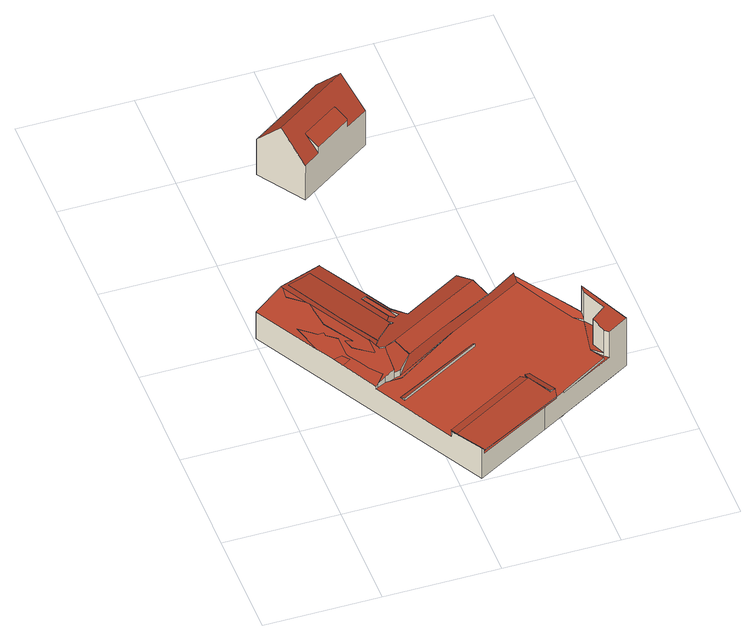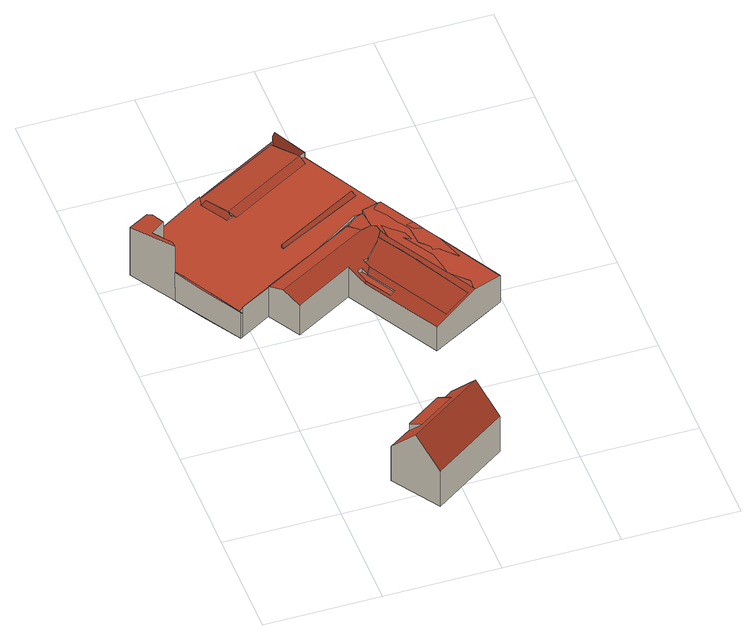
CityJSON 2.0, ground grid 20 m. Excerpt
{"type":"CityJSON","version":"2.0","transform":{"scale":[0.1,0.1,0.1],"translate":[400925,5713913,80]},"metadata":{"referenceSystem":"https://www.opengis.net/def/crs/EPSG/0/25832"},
"CityObjects":{
"building1":{"type":"Building","attributes":{"name":"05913000719220256 a004","LoD1_datenquelleDachhoehe":"1000","LoD1_bezugspunktDach":"2200","GebaeudeHoehe":11.8,"LoD1_AnlassartAlkis":300200,"LoD1_datenquelleBodenhoehe":"1000","LoD1_datenquelleLage":"1000","LoD2_datenquelleBodenhoehe":"1000","LoD2_datenquelleDachhoehe":"1000","LoD2_datenquelleLage":"1000","LoD2_FFDatum":"2020-02-06","LoD3_datenquelleBodenhoehe":"1000","LoD3_datenquelleDachhoehe":"1000","LoD3_datenquelleLage":"1000","LoD3_FFDatum":"2019-10-16","LoD3_FirstGenerationBy":"Hochschule Niederrhein, iPattern Institut, 2019","measuredHeight":11.8,"roofType":"5000","storeysAboveGround":0},"address":[{"locality":"Dortmund","thoroughfareName":"Kurler Straße","thoroughfareNumber":"256, a"}],"geometry":[{"type":"MultiSurface","lod":"2","boundaries":[[[0,1,2,3,4,5,6,7,8,9,10,11,12,13,14,15,16,17,18,19,20,21,22,23,24,25],[26,27,28,29]],[[30,31,32,33,34,35,36,37,38,39,40,41,42,43,44,45,46,47,48,49,50,51,52,53,54,55,56,57,58,59,60,61,62,63,64]],[[65,66,67,68,69,70,71]],[[72,73,74,75,76,77,78,79,80,81,82,83,84,85]],[[86,87,88,89,90,91,92,12,93]],[[94,95,96,97,75,98,99,100,85,84,101,47,102,103,104,105,106,107,108,109]],[[61,58,57,110,48,111,112,113,81,114,115,78,77,76,75,116,117,118,94,119,120,121,122,123,62]],[[124,125,126,127,128,105,104]],[[87,86,8,7]],[[129,127,126,125,124,130,131,25,24,132,133]],[[26,134,135,136]],[[110,57,56,137,54,53,138,51,50]],[[139,140,141,142,143,131]],[[144,145,146,147,148,149,40,39,38,37,36,35,150,33,32,31,151,64,152,153,154]],[[155,23,22,21,156,157,158,159,160,161,162,132]],[[163,164,165,166,90,167,88]],[[103,44,168,169,130,170,171]],[[172,173,174,175,176,177]],[[178,179,180,181,182]],[[183,184,185,87,186]],[[187,188,19,189,190]],[[191,86,192,12,11]],[[193,59,58,61]],[[146,145,144,154,147]],[[194,195,196,197,198,199,200,201,202,203,204,205,206,207,208,209,210,211,212,213,214,215,216,217,218,219,220,221,222,223,224,225,226]],[[143,142,141,1,0,25]],[[189,19,18]],[[190,189,18,17]],[[166,165,15,14]],[[92,91,14,13]],[[12,92,13]],[[141,140,2,1]],[[224,216,183,186,5,4,148,147,154,153,152,64,63]],[[110,50,49]],[[48,110,49]],[[47,101,48]],[[168,44,43]],[[140,139,43,42]],[[3,2,42,41]],[[149,41,40]],[[150,35,34]],[[33,150,34]],[[181,180,65,71]],[[157,156,71,70]],[[209,208,70,69]],[[188,187,68,67]],[[179,178,67,66]],[[180,179,66,65]],[[90,166,91]],[[119,94,109]],[[199,226,123,122,121,120,119,109,108,107]],[[200,199,107,106]],[[103,171,104]],[[46,45,103,102]],[[47,46,102]],[[72,85,100]],[[73,72,100,99]],[[74,73,99,98]],[[74,98,75]],[[116,75,97]],[[174,173,97,96]],[[175,174,96,95]],[[176,175,95,94]],[[226,224,63,62,123]],[[177,176,94,118]],[[172,177,118,117]],[[173,172,117,116]],[[79,78,115]],[[80,79,115,114]],[[80,114,81]],[[82,81,113]],[[83,82,113,112]],[[84,83,112,111]],[[101,84,111,48]],[[171,170,124,104]],[[202,200,106,105,128]],[[127,129,128]],[[6,87,7]],[[9,8,86]],[[203,202,129,133]],[[132,162,133]],[[131,143,25]],[[170,130,124]],[[30,64,151]],[[30,151,31]],[[27,26,136]],[[28,27,136,135]],[[29,28,135,134]],[[29,134,26]],[[52,51,138]],[[52,138,53]],[[55,54,137]],[[56,55,137]],[[4,3,149,148]],[[132,24,155]],[[204,203,162,161]],[[208,204,161,160,159,158,157]],[[21,20,156]],[[24,23,155]],[[89,88,167]],[[90,89,167]],[[214,209,69,68,187,190,17,16,15,165,164]],[[131,130,169]],[[139,131,169,168]],[[45,44,103]],[[19,188,178,182]],[[20,19,182,181]],[[6,5,186,87]],[[88,87,185]],[[163,88,185,184]],[[216,214,164,163,184,183]],[[10,191,11]],[[93,12,192]],[[86,93,192]],[[10,9,86,191]],[[60,193,61]],[[60,59,193]]],"semantics":{"surfaces":[{"type":"RoofSurface"},{"type":"GroundSurface"},{"type":"WallSurface"}],"values":[0,0,0,0,0,0,0,0,0,0,0,0,0,0,0,0,0,0,0,0,0,0,0,0,1,2,2,2,2,2,2,2,2,2,2,2,2,2,2,2,2,2,2,2,2,2,2,2,2,2,2,2,2,2,2,2,2,2,2,2,2,2,2,2,2,2,2,2,2,2,2,2,2,2,2,2,2,2,2,2,2,2,2,2,2,2,2,2,2,2,2,2,2,2,2,2,2,2,2,2,2,2,2,2,2,2,2,2,2,2,2,2,2,2,2,2,2]}}]},
"building2":{"type":"Building","attributes":{"description":"FF_26","name":"05913000705900141 001","LoD1_datenquelleDachhoehe":"1000","LoD1_bezugspunktDach":"2200","LoD1_AnlassartAlkis":300500,"LoD3_FirstGenerationBy":"Hochschule Niederrhein, iPattern Institut, 2019","LoD2_datenquelleBodenhoehe":"1000","LoD2_datenquelleDachhoehe":"1000","LoD2_datenquelleLage":"1000","LoD3_FFDatum":"2019-10-16","LoD1_FFDatumAlkis":"2021-07-21","LoD1_Fortfuehrungsfall":"Fortführung Grundriss","LoD3_datenquelleLage":"1000","LoD3_datenquelleBodenhoehe":"1000","LoD3_datenquelleDachhoehe":"1000","LoD2_FFDatum":"2020-02-06","LoD1_datenquelleBodenhoehe":"1000","LoD1_datenquelleLage":"1000","GebaeudeHoehe":12.9,"measuredHeight":12.9},"address":[{"locality":"Dortmund","thoroughfareName":"Bönninghauser Straße","thoroughfareNumber":"141"}],"geometry":[{"type":"MultiSurface","lod":"2","boundaries":[[[227,228,229,230]],[[227,231,232,233,234,235,236,237,228]],[[238,239,234,233,240,241]],[[242,243,244,245,246,247,248,249,250]],[[249,247,231,227,230]],[[250,249,230,229]],[[243,250,229,228,237]],[[247,243,237,236,238,241,240,232,231]],[[233,232,240]],[[235,234,239]],[[236,235,239,238]]],"semantics":{"surfaces":[{"type":"RoofSurface"},{"type":"GroundSurface"},{"type":"WallSurface"}],"values":[0,0,0,1,2,2,2,2,2,2,2]}}]}
},
"vertices":[
[186,220,59],[176,213,59],[147,212,59],[132,204,59],[128,202,59],[206,61,59],[214,59,59],[210,75,59],[353,155,59],[363,143,59],[361,154,59],[369,157,59],[397,111,59],[394,97,59],[394,95,59],[393,92,59],[406,99,59],[406,100,59],[492,152,59],[478,176,59],[489,241,59],[475,256,59],[464,275,59],[448,305,59],[419,360,59],[286,286,59],[158,171,59],[306,248,59],[308,243,59],[163,162,59],[51,363,68],[78,338,71],[87,338,72],[88,331,72],[105,316,74],[106,283,70],[107,278,70],[114,267,70],[120,258,70],[129,240,70],[146,219,71],[132,204,67],[147,212,71],[164,220,75],[165,251,78],[166,266,80],[157,268,79],[155,275,79],[154,277,79],[148,293,79],[149,263,76],[136,274,75],[117,290,73],[112,307,74],[124,301,76],[92,353,75],[87,386,78],[85,402,79],[83,404,79],[77,410,78],[56,430,76],[58,449,79],[56,453,79],[4,424,66],[67,311,66],[510,204,118],[485,185,117],[494,159,112],[502,154,111],[537,174,112],[489,253,126],[489,241,124],[190,322,68],[191,324,67],[199,324,66],[193,337,66],[113,479,66],[95,469,70],[68,455,76],[117,364,76],[119,360,76],[125,349,77],[136,330,76],[147,312,76],[161,288,76],[165,294,75],[363,143,64],[214,59,63],[244,19,58],[246,15,57],[284,36,57],[394,95,57],[394,97,57],[387,106,59],[207,361,61],[215,343,68],[206,338,68],[200,349,64],[199,324,71],[191,324,70],[190,322,70],[154,277,78],[157,268,81],[166,266,83],[184,272,85],[345,362,85],[328,392,73],[227,334,73],[215,356,64],[210,365,61],[148,293,78],[161,288,77],[147,312,77],[136,330,77],[119,360,77],[117,364,77],[200,349,63],[172,400,63],[181,405,61],[210,365,60],[162,449,60],[152,467,60],[135,496,60],[135,497,60],[199,246,74],[267,284,74],[274,288,74],[283,293,74],[361,335,73],[361,335,72],[197,244,72],[176,223,55],[418,361,60],[415,367,74],[163,162,64],[308,243,64],[306,248,61],[92,353,76],[117,290,74],[164,220,55],[147,212,54],[176,213,55],[186,220,55],[286,286,58],[98,281,69],[108,269,69],[101,266,68],[94,263,66],[128,202,65],[132,204,66],[105,316,73],[51,363,69],[68,310,66],[84,282,66],[84,281,66],[419,360,60],[489,241,63],[489,253,69],[489,254,69],[477,274,68],[460,302,67],[419,369,64],[415,367,60],[242,8,57],[368,78,56],[393,92,56],[394,95,56],[246,15,58],[164,220,67],[176,223,67],[199,246,72],[184,272,83],[172,400,60],[200,349,60],[206,338,60],[215,343,60],[207,361,60],[181,405,60],[494,159,63],[485,185,61],[510,204,65],[489,241,60],[478,176,60],[237,5,73],[242,8,67],[244,19,59],[206,61,70],[502,154,55],[494,159,56],[492,152,55],[406,100,55],[361,154,62],[387,106,62],[56,430,77],[135,496,8],[152,467,8],[162,449,8],[210,365,8],[215,356,8],[227,334,8],[328,392,8],[345,362,8],[361,335,8],[415,367,8],[419,369,8],[460,302,8],[477,274,8],[489,254,8],[489,253,8],[537,174,8],[502,154,8],[406,100,8],[406,99,8],[393,92,8],[368,78,8],[242,8,8],[237,5,8],[206,61,8],[128,202,8],[94,263,8],[84,281,8],[84,282,8],[68,310,8],[67,311,8],[4,424,8],[56,453,8],[135,497,8],
[148,722,153],[278,810,153],[251,850,100],[121,762,100],[175,681,99],[204,701,99],[189,723,128],[253,766,128],[267,746,101],[266,743,99],[306,769,99],[266,743,113],[267,746,114],[204,701,113],[206,702,113],[278,810,24],[306,769,24],[266,743,24],[206,702,24],[204,701,24],[175,681,24],[148,722,24],[121,762,24],[251,850,24]
]}
